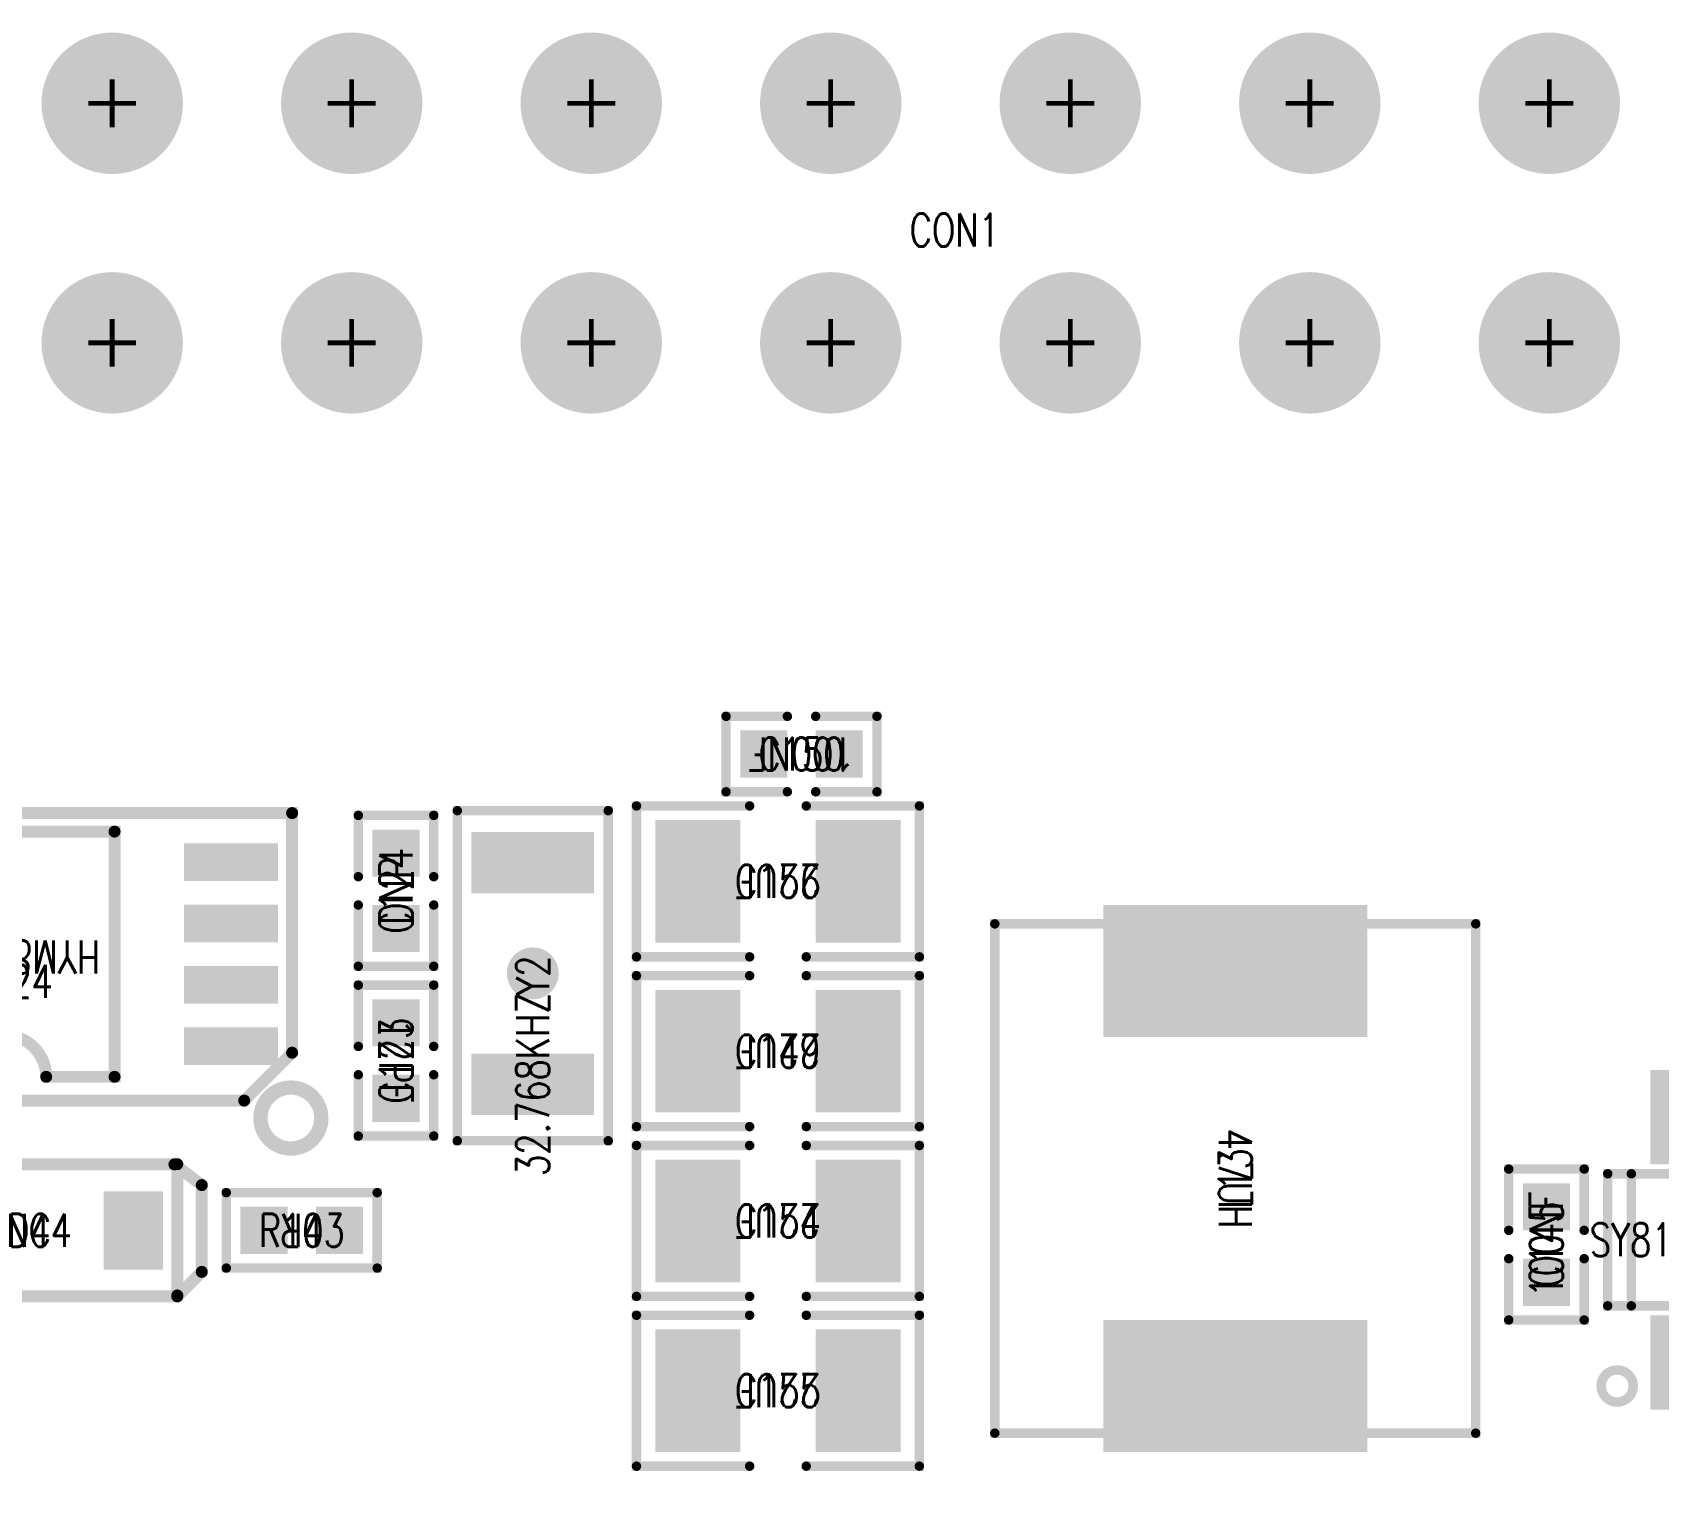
# Model space of a CAD drawing. Extents: x -4 to 157, y -7 to 87.
# Drawn here: x 19.3 to 36.54, y 35.45 to 50.95 of the extents above; entities that cross this region are included whole.
import ezdxf
from ezdxf.enums import TextEntityAlignment as Align

# ---------------------------------------------------------------- set-up
doc = ezdxf.new("R2010")
doc.units = 0
for name, color, linetype in [('ATTRIBUTE_01', 130, 'CONTINUOUS'), ('DRIL_PLTE_THRU_01', 3, 'CONTINUOUS'), ('DRIL_PLTE_THRU_02', 171, 'CONTINUOUS'), ('DRIL_PLTE_THRU_03', 222, 'CONTINUOUS'), ('DRIL_PLTE_THRU_04', 2, 'CONTINUOUS'), ('DRIL_SYMBOL', 254, 'CONTINUOUS'), ('PADS_BOT', 56, 'CONTINUOUS'), ('PADS_INNER', 96, 'CONTINUOUS'), ('PADS_TOP', 96, 'CONTINUOUS'), ('PART_NAME_126', 6, 'CONTINUOUS'), ('PART_TOP_2DLINE_00', 255, 'CONTINUOUS'), ('PART_TOP_2DLINE_01', 255, 'CONTINUOUS'), ('PART_TOP_2DLINE_126', 255, 'CONTINUOUS')]:
    doc.layers.add(name, color=color, linetype=linetype)
doc.styles.add('W0$05', font='simplex', dxfattribs={"width": 0.75})

# ---------------------------------------------------------------- blocks, each defined once
blk = doc.blocks.new('SMOOTH_0$1')
at = {"const_width": 0.05}
blk.add_lwpolyline([(-0.025, 0, 1), (0.025, 0, 1)], format="xyb", close=True, dxfattribs=at)
blk = doc.blocks.new('PART_BODY_TOP_255')
at = {"layer": 'PART_TOP_2DLINE_126', "const_width": 0.1}
for points in [[(-0.15, 0.4), (-0.8, 0.4), (-0.8, -0.4), (-0.15, -0.4)], [(0.15, -0.4), (0.8, -0.4), (0.8, 0.4), (0.15, 0.4)]]:
    blk.add_lwpolyline(points, dxfattribs=at)
at = {"layer": 'PART_TOP_2DLINE_126'}
for p in [(-0.8, 0.4), (-0.15, 0.4), (0.15, 0.4), (0.8, 0.4), (-0.8, -0.4), (-0.15, -0.4), (0.15, -0.4), (0.8, -0.4)]:
    blk.add_blockref('SMOOTH_0$1', p, dxfattribs=at)
blk = doc.blocks.new('DRIL_HOLE_0')
blk.add_lwpolyline([(0, 0, 1), (0, 0, 1)], format="xyb", close=True)
blk = doc.blocks.new('PAD_0')
blk.add_lwpolyline([(0, 0, 1), (0, 0, 1)], format="xyb", close=True)
blk = doc.blocks.new('PAD_11')
at = {"const_width": 0.5}
blk.add_lwpolyline([(-0.25, 0), (0.25, 0)], dxfattribs=at)
blk = doc.blocks.new('STK_TOP_8')
at = {"layer": 'DRIL_PLTE_THRU_01'}
blk.add_blockref('DRIL_HOLE_0', (0, 0), dxfattribs=at)
at = {"layer": 'DRIL_PLTE_THRU_02'}
blk.add_blockref('DRIL_HOLE_0', (0, 0), dxfattribs=at)
at = {"layer": 'DRIL_PLTE_THRU_03'}
blk.add_blockref('DRIL_HOLE_0', (0, 0), dxfattribs=at)
at = {"layer": 'DRIL_PLTE_THRU_04'}
blk.add_blockref('DRIL_HOLE_0', (0, 0), dxfattribs=at)
at = {"layer": 'PADS_BOT'}
blk.add_blockref('PAD_0', (0, 0), dxfattribs=at)
at = {"layer": 'PADS_INNER'}
blk.add_blockref('PAD_0', (0, 0), dxfattribs=at)
at = {"layer": 'PADS_TOP'}
blk.add_blockref('PAD_11', (0, 0), dxfattribs=at)
blk = doc.blocks.new('SYM_TOP_6')
for name, p in [('PART_BODY_TOP_255', (0, 0)), ('STK_TOP_8', (-0.4, 0)), ('STK_TOP_8', (0.4, 0))]:
    blk.add_blockref(name, p)
blk = doc.blocks.new('PART_TOP_17')
blk.add_blockref('SYM_TOP_6', (0, 0))
at = {"layer": 'ATTRIBUTE_01', "style": 'W0$05', "width": 0.75}
blk.add_text('12PF', height=0.35, dxfattribs=at).set_placement((0, 0), align=Align.MIDDLE_CENTER)
at = {"layer": 'PART_NAME_126', "style": 'W0$05', "width": 0.75}
blk.add_text('C123', height=0.35, rotation=180, dxfattribs=at).set_placement((0, 0), align=Align.MIDDLE_CENTER)
blk = doc.blocks.new('PART_TOP_18')
blk.add_blockref('SYM_TOP_6', (0, 0))
at = {"layer": 'ATTRIBUTE_01', "style": 'W0$05', "width": 0.75}
blk.add_text('DNP', height=0.35, dxfattribs=at).set_placement((0, 0), align=Align.MIDDLE_CENTER)
at = {"layer": 'PART_NAME_126', "style": 'W0$05', "width": 0.75}
blk.add_text('C124', height=0.35, dxfattribs=at).set_placement((0, 0), align=Align.MIDDLE_CENTER)
blk = doc.blocks.new('PART_TOP_40')
blk.add_blockref('SYM_TOP_6', (0, 0))
at = {"layer": 'ATTRIBUTE_01', "style": 'W0$05', "width": 0.75}
blk.add_text('100NF', height=0.35, dxfattribs=at).set_placement((0, 0), align=Align.MIDDLE_CENTER)
at = {"layer": 'PART_NAME_126', "style": 'W0$05', "width": 0.75}
blk.add_text('C145', height=0.35, dxfattribs=at).set_placement((0, 0), align=Align.MIDDLE_CENTER)
blk = doc.blocks.new('PART_BODY_TOP_260')
at = {"layer": 'PART_TOP_2DLINE_126', "const_width": 0.1}
for points in [[(-0.3, 0.8), (-1.5, 0.8), (-1.5, -0.8), (-0.3, -0.8)], [(0.3, 0.8), (1.5, 0.8), (1.5, -0.8), (0.3, -0.8)]]:
    blk.add_lwpolyline(points, dxfattribs=at)
at = {"layer": 'PART_TOP_2DLINE_126'}
for p in [(-1.5, 0.8), (-0.3, 0.8), (0.3, 0.8), (1.5, 0.8), (-1.5, -0.8), (-0.3, -0.8), (0.3, -0.8), (1.5, -0.8)]:
    blk.add_blockref('SMOOTH_0$1', p, dxfattribs=at)
blk = doc.blocks.new('PAD_15')
at = {"const_width": 0.9}
blk.add_lwpolyline([(-0.65, 0), (0.65, 0)], dxfattribs=at)
blk = doc.blocks.new('STK_TOP_13')
at = {"layer": 'DRIL_PLTE_THRU_01'}
blk.add_blockref('DRIL_HOLE_0', (0, 0), dxfattribs=at)
at = {"layer": 'DRIL_PLTE_THRU_02'}
blk.add_blockref('DRIL_HOLE_0', (0, 0), dxfattribs=at)
at = {"layer": 'DRIL_PLTE_THRU_03'}
blk.add_blockref('DRIL_HOLE_0', (0, 0), dxfattribs=at)
at = {"layer": 'DRIL_PLTE_THRU_04'}
blk.add_blockref('DRIL_HOLE_0', (0, 0), dxfattribs=at)
at = {"layer": 'PADS_BOT'}
blk.add_blockref('PAD_0', (0, 0), dxfattribs=at)
at = {"layer": 'PADS_INNER'}
blk.add_blockref('PAD_0', (0, 0), dxfattribs=at)
at = {"layer": 'PADS_TOP', "rotation": 90}
blk.add_blockref('PAD_15', (0, 0), dxfattribs=at)
blk = doc.blocks.new('SYM_TOP_11')
for name, p in [('STK_TOP_13', (-0.85, 0)), ('STK_TOP_13', (0.85, 0)), ('PART_BODY_TOP_260', (0, 0))]:
    blk.add_blockref(name, p)
blk = doc.blocks.new('PART_TOP_44')
blk.add_blockref('SYM_TOP_11', (0, 0))
at = {"layer": 'ATTRIBUTE_01', "style": 'W0$05', "width": 0.75}
blk.add_text('22UF', height=0.35, dxfattribs=at).set_placement((0, 0), align=Align.MIDDLE_CENTER)
at = {"layer": 'PART_NAME_126', "style": 'W0$05', "width": 0.75}
blk.add_text('C149', height=0.35, rotation=180, dxfattribs=at).set_placement((0, 0), align=Align.MIDDLE_CENTER)
blk = doc.blocks.new('PART_TOP_45')
blk.add_blockref('SYM_TOP_6', (0, 0))
at = {"layer": 'ATTRIBUTE_01', "style": 'W0$05', "width": 0.75}
blk.add_text('100NF', height=0.35, dxfattribs=at).set_placement((0, 0), align=Align.MIDDLE_CENTER)
at = {"layer": 'PART_NAME_126', "style": 'W0$05', "width": 0.75}
blk.add_text('C150', height=0.35, rotation=180, dxfattribs=at).set_placement((0, 0), align=Align.MIDDLE_CENTER)
blk = doc.blocks.new('PART_TOP_49')
blk.add_blockref('SYM_TOP_11', (0, 0))
at = {"layer": 'ATTRIBUTE_01', "style": 'W0$05', "width": 0.75}
blk.add_text('22UF', height=0.35, dxfattribs=at).set_placement((0, 0), align=Align.MIDDLE_CENTER)
at = {"layer": 'PART_NAME_126', "style": 'W0$05', "width": 0.75}
blk.add_text('C154', height=0.35, rotation=180, dxfattribs=at).set_placement((0, 0), align=Align.MIDDLE_CENTER)
blk = doc.blocks.new('PART_TOP_50')
blk.add_blockref('SYM_TOP_11', (0, 0))
at = {"layer": 'ATTRIBUTE_01', "style": 'W0$05', "width": 0.75}
blk.add_text('22UF', height=0.35, dxfattribs=at).set_placement((0, 0), align=Align.MIDDLE_CENTER)
at = {"layer": 'PART_NAME_126', "style": 'W0$05', "width": 0.75}
blk.add_text('C155', height=0.35, rotation=180, dxfattribs=at).set_placement((0, 0), align=Align.MIDDLE_CENTER)
blk = doc.blocks.new('PART_TOP_51')
blk.add_blockref('SYM_TOP_11', (0, 0))
at = {"layer": 'ATTRIBUTE_01', "style": 'W0$05', "width": 0.75}
blk.add_text('22UF', height=0.35, dxfattribs=at).set_placement((0, 0), align=Align.MIDDLE_CENTER)
at = {"layer": 'PART_NAME_126', "style": 'W0$05', "width": 0.75}
blk.add_text('C156', height=0.35, rotation=180, dxfattribs=at).set_placement((0, 0), align=Align.MIDDLE_CENTER)
blk = doc.blocks.new('DRIL_SYMBOL_0$9')
at = {"layer": 'DRIL_SYMBOL', "const_width": 0.0508}
for points in [[(0, -0.254), (0, 0.254)], [(-0.254, 0), (0.254, 0)]]:
    blk.add_lwpolyline(points, dxfattribs=at)
blk = doc.blocks.new('DRIL_HOLE_0$9')
at = {"const_width": 0.45}
blk.add_lwpolyline([(-0.225, 0, 1), (0.225, 0, 1)], format="xyb", close=True, dxfattribs=at)
blk.add_blockref('DRIL_SYMBOL_0$9', (0, 0))
blk = doc.blocks.new('PAD_3')
at = {"const_width": 0.575004}
blk.add_lwpolyline([(0, -0.287502, 1), (0, 0.287502, 1)], format="xyb", close=True, dxfattribs=at)
blk = doc.blocks.new('PAD_16')
at = {"const_width": 0.75}
blk.add_lwpolyline([(0, -0.375, 1), (0, 0.375, 1)], format="xyb", close=True, dxfattribs=at)
blk = doc.blocks.new('STK_TOP_18')
at = {"layer": 'DRIL_PLTE_THRU_01'}
blk.add_blockref('DRIL_HOLE_0$9', (0, 0), dxfattribs=at)
at = {"layer": 'DRIL_PLTE_THRU_02'}
blk.add_blockref('DRIL_HOLE_0$9', (0, 0), dxfattribs=at)
at = {"layer": 'DRIL_PLTE_THRU_03'}
blk.add_blockref('DRIL_HOLE_0$9', (0, 0), dxfattribs=at)
at = {"layer": 'DRIL_PLTE_THRU_04'}
blk.add_blockref('DRIL_HOLE_0$9', (0, 0), dxfattribs=at)
at = {"layer": 'PADS_BOT'}
blk.add_blockref('PAD_16', (0, 0), dxfattribs=at)
at = {"layer": 'PADS_INNER'}
blk.add_blockref('PAD_3', (0, 0), dxfattribs=at)
at = {"layer": 'PADS_TOP'}
blk.add_blockref('PAD_16', (0, 0), dxfattribs=at)
blk = doc.blocks.new('SYM_TOP_13')
for p in [(15.24, 0), (17.78, 0), (20.32, 0), (22.86, 0), (25.4, 0), (27.94, 0), (30.48, 0), (15.24, -2.54), (17.78, -2.54), (20.32, -2.54), (22.86, -2.54), (25.4, -2.54), (27.94, -2.54), (30.48, -2.54)]:
    blk.add_blockref('STK_TOP_18', p)
blk = doc.blocks.new('PART_TOP_151')
blk.add_blockref('SYM_TOP_13', (0, 0))
at = {"layer": 'PART_NAME_126', "style": 'W0$05', "width": 0.75}
blk.add_text('CON1', height=0.35, dxfattribs=at).set_placement((24.175, -1.34375), align=Align.MIDDLE_CENTER)
blk = doc.blocks.new('SMOOTH_0$127')
at = {"const_width": 0.0635}
blk.add_lwpolyline([(-0.03175, 0, 1), (0.03175, 0, 1)], format="xyb", close=True, dxfattribs=at)
blk = doc.blocks.new('PART_BODY_TOP_267')
at = {"layer": 'PART_TOP_2DLINE_126', "const_width": 0.127}
blk.add_lwpolyline([(1.55, 0.7), (1.84, 0.48), (1.84, -0.44), (1.58001, -0.7), (-1.6, -0.7), (-1.6, 0.7)], close=True, dxfattribs=at)
blk.add_lwpolyline([(1.58, -0.69), (1.58, 0.702)], dxfattribs=at)
at = {"layer": 'PART_TOP_2DLINE_126'}
for p in [(-1.6, 0.7), (1.55, 0.7), (1.58, 0.702), (1.84, 0.48), (1.84, -0.44), (-1.6, -0.7), (1.58, -0.69), (1.58001, -0.7)]:
    blk.add_blockref('SMOOTH_0$127', p, dxfattribs=at)
blk = doc.blocks.new('PAD_21')
at = {"const_width": 0.63}
blk.add_lwpolyline([(-0.415, 0), (0.415, 0)], dxfattribs=at)
blk = doc.blocks.new('STK_TOP_23')
at = {"layer": 'DRIL_PLTE_THRU_01'}
blk.add_blockref('DRIL_HOLE_0', (0, 0), dxfattribs=at)
at = {"layer": 'DRIL_PLTE_THRU_02'}
blk.add_blockref('DRIL_HOLE_0', (0, 0), dxfattribs=at)
at = {"layer": 'DRIL_PLTE_THRU_03'}
blk.add_blockref('DRIL_HOLE_0', (0, 0), dxfattribs=at)
at = {"layer": 'DRIL_PLTE_THRU_04'}
blk.add_blockref('DRIL_HOLE_0', (0, 0), dxfattribs=at)
at = {"layer": 'PADS_BOT'}
blk.add_blockref('PAD_0', (0, 0), dxfattribs=at)
at = {"layer": 'PADS_INNER'}
blk.add_blockref('PAD_0', (0, 0), dxfattribs=at)
at = {"layer": 'PADS_TOP', "rotation": 90}
blk.add_blockref('PAD_21', (0, 0), dxfattribs=at)
blk = doc.blocks.new('SYM_TOP_18')
for name, p in [('PART_BODY_TOP_267', (0, 0)), ('STK_TOP_23', (-1.115, 0)), ('STK_TOP_23', (1.115, 0))]:
    blk.add_blockref(name, p)
blk = doc.blocks.new('PART_TOP_187')
blk.add_blockref('SYM_TOP_18', (0, 0))
at = {"layer": 'ATTRIBUTE_01', "style": 'W0$05', "width": 0.75}
blk.add_text('NC', height=0.35, dxfattribs=at).set_placement((0, 0), align=Align.MIDDLE_CENTER)
at = {"layer": 'PART_NAME_126', "style": 'W0$05', "width": 0.75}
blk.add_text('D44', height=0.35, dxfattribs=at).set_placement((0.12, 0.001), align=Align.MIDDLE_CENTER)
blk = doc.blocks.new('PART_BODY_TOP_285')
at = {"layer": 'PART_TOP_2DLINE_126', "const_width": 0.1}
blk.add_lwpolyline([(-2.7, 2.55), (2.7, 2.55), (2.7, -2.55), (-2.7, -2.55)], close=True, dxfattribs=at)
at = {"layer": 'PART_TOP_2DLINE_126'}
for p in [(-2.7, 2.55), (2.7, 2.55), (-2.7, -2.55), (2.7, -2.55)]:
    blk.add_blockref('SMOOTH_0$1', p, dxfattribs=at)
blk = doc.blocks.new('PAD_61')
at = {"const_width": 1.4}
blk.add_lwpolyline([(-1.4, 0), (1.4, 0)], dxfattribs=at)
blk = doc.blocks.new('STK_TOP_56')
at = {"layer": 'DRIL_PLTE_THRU_01'}
blk.add_blockref('DRIL_HOLE_0', (0, 0), dxfattribs=at)
at = {"layer": 'DRIL_PLTE_THRU_02'}
blk.add_blockref('DRIL_HOLE_0', (0, 0), dxfattribs=at)
at = {"layer": 'DRIL_PLTE_THRU_03'}
blk.add_blockref('DRIL_HOLE_0', (0, 0), dxfattribs=at)
at = {"layer": 'DRIL_PLTE_THRU_04'}
blk.add_blockref('DRIL_HOLE_0', (0, 0), dxfattribs=at)
at = {"layer": 'PADS_BOT'}
blk.add_blockref('PAD_0', (0, 0), dxfattribs=at)
at = {"layer": 'PADS_INNER'}
blk.add_blockref('PAD_0', (0, 0), dxfattribs=at)
at = {"layer": 'PADS_TOP', "rotation": 90}
blk.add_blockref('PAD_61', (0, 0), dxfattribs=at)
blk = doc.blocks.new('SYM_TOP_36')
for name, p in [('PART_BODY_TOP_285', (0, 0)), ('STK_TOP_56', (-2.2, 0)), ('STK_TOP_56', (2.2, 0))]:
    blk.add_blockref(name, p)
blk = doc.blocks.new('PART_TOP_237')
blk.add_blockref('SYM_TOP_36', (0, 0))
at = {"layer": 'ATTRIBUTE_01', "style": 'W0$05', "width": 0.75}
blk.add_text('4.7UH', height=0.35, dxfattribs=at).set_placement((0, 0), align=Align.MIDDLE_CENTER)
at = {"layer": 'PART_NAME_126', "style": 'W0$05', "width": 0.75}
blk.add_text('L13', height=0.35, rotation=180, dxfattribs=at).set_placement((0, 0), align=Align.MIDDLE_CENTER)
blk = doc.blocks.new('PART_BODY_TOP_272')
at = {"layer": 'PART_TOP_2DLINE_126', "const_width": 0.1}
blk.add_lwpolyline([(-0.8, 0.4), (0.8, 0.4), (0.8, -0.4), (-0.8, -0.4)], close=True, dxfattribs=at)
at = {"layer": 'PART_TOP_2DLINE_126'}
for p in [(-0.8, 0.4), (0.8, 0.4), (-0.8, -0.4), (0.8, -0.4)]:
    blk.add_blockref('SMOOTH_0$1', p, dxfattribs=at)
blk = doc.blocks.new('SYM_TOP_23')
for name, p in [('PART_BODY_TOP_272', (0, 0)), ('STK_TOP_8', (-0.4, 0)), ('STK_TOP_8', (0.4, 0))]:
    blk.add_blockref(name, p)
blk = doc.blocks.new('PART_TOP_308')
blk.add_blockref('SYM_TOP_23', (0, 0))
at = {"layer": 'ATTRIBUTE_01', "style": 'W0$05', "width": 0.75}
blk.add_text('0R', height=0.35, dxfattribs=at).set_placement((0, 0), align=Align.MIDDLE_CENTER)
at = {"layer": 'PART_NAME_126', "style": 'W0$05', "width": 0.75}
blk.add_text('R143', height=0.35, rotation=180, dxfattribs=at).set_placement((0, 0), align=Align.MIDDLE_CENTER)
blk = doc.blocks.new('PART_BODY_TOP_305')
at = {"layer": 'PART_TOP_2DLINE_01'}
for points, const_width in [([(-3.358, 1.709, 1), (-2.712, 1.709, 1)], 0.152), ([(-0.44, 1.272, 1), (0.441, 1.272), (1.165, 1.272), (1.165, -1.328), (-1.165, -1.328), (-1.165, 1.272)], 0.127)]:
    blk.add_lwpolyline(points, format="xyb", close=True, dxfattribs=dict(at, const_width=const_width))
at = {"layer": 'PART_TOP_2DLINE_01', "const_width": 0.127}
blk.add_lwpolyline([(3.048, 1.524), (-2.54, 1.524), (-3.048, 1.016), (-3.048, -1.524), (3.048, -1.524)], close=True, dxfattribs=at)
at = {"layer": 'PART_TOP_2DLINE_01'}
for p in [(-2.54, 1.524), (3.048, 1.524), (-1.165, 1.272), (-0.44, 1.272), (0.441, 1.272), (1.165, 1.272), (-3.048, 1.016), (-1.165, -1.328), (1.165, -1.328), (-3.048, -1.524), (3.048, -1.524)]:
    blk.add_blockref('SMOOTH_0$127', p, dxfattribs=at)
blk = doc.blocks.new('PAD_90')
at = {"const_width": 0.4}
blk.add_lwpolyline([(-0.5, 0), (0.5, 0)], dxfattribs=at)
blk = doc.blocks.new('STK_TOP_87')
at = {"layer": 'DRIL_PLTE_THRU_01'}
blk.add_blockref('DRIL_HOLE_0', (0, 0), dxfattribs=at)
at = {"layer": 'DRIL_PLTE_THRU_02'}
blk.add_blockref('DRIL_HOLE_0', (0, 0), dxfattribs=at)
at = {"layer": 'DRIL_PLTE_THRU_03'}
blk.add_blockref('DRIL_HOLE_0', (0, 0), dxfattribs=at)
at = {"layer": 'DRIL_PLTE_THRU_04'}
blk.add_blockref('DRIL_HOLE_0', (0, 0), dxfattribs=at)
at = {"layer": 'PADS_BOT'}
blk.add_blockref('PAD_0', (0, 0), dxfattribs=at)
at = {"layer": 'PADS_INNER'}
blk.add_blockref('PAD_0', (0, 0), dxfattribs=at)
at = {"layer": 'PADS_TOP'}
blk.add_blockref('PAD_90', (0, 0), dxfattribs=at)
blk = doc.blocks.new('SYM_TOP_56')
for name, p in [('PART_BODY_TOP_305', (0, 0)), ('STK_TOP_87', (-2.4, 0.947)), ('STK_TOP_87', (2.4, 0.947)), ('STK_TOP_87', (-2.4, 0.297)), ('STK_TOP_87', (2.4, 0.297)), ('STK_TOP_87', (-2.4, -0.353)), ('STK_TOP_87', (2.4, -0.353)), ('STK_TOP_87', (-2.4, -1.003)), ('STK_TOP_87', (2.4, -1.003))]:
    blk.add_blockref(name, p)
blk = doc.blocks.new('PART_TOP_477')
blk.add_blockref('SYM_TOP_56', (0, 0))
at = {"layer": 'ATTRIBUTE_01', "style": 'W0$05', "width": 0.75}
blk.add_text('HYM8563TS', height=0.35, dxfattribs=at).set_placement((0, 0), align=Align.MIDDLE_CENTER)
at = {"layer": 'PART_NAME_126', "style": 'W0$05', "width": 0.75}
blk.add_text('U24', height=0.35, rotation=180, dxfattribs=at).set_placement((-0.161298, 0.260484), align=Align.MIDDLE_CENTER)
blk = doc.blocks.new('PART_BODY_TOP_309')
at = {"layer": 'PART_TOP_2DLINE_00', "const_width": 0.1}
blk.add_lwpolyline([(-1.75, -0.7), (1.75, -0.7), (1.75, 0.7), (-1.75, 0.7)], close=True, dxfattribs=at)
blk.add_lwpolyline([(-1.5, 0.7), (-1.5, -0.7)], dxfattribs=at)
blk.add_lwpolyline([(-1.82, -1.55, 1), (-1.48, -1.55, 1)], format="xyb", close=True, dxfattribs=at)
at = {"layer": 'PART_TOP_2DLINE_00'}
for p in [(-1.75, 0.7), (-1.5, 0.7), (1.75, 0.7), (-1.75, -0.7), (-1.5, -0.7), (1.75, -0.7)]:
    blk.add_blockref('SMOOTH_0$1', p, dxfattribs=at)
blk = doc.blocks.new('PAD_94')
at = {"const_width": 0.7}
blk.add_lwpolyline([(-0.5, 0), (0.5, 0)], dxfattribs=at)
blk = doc.blocks.new('STK_TOP_93')
at = {"layer": 'DRIL_PLTE_THRU_01'}
blk.add_blockref('DRIL_HOLE_0', (0, 0), dxfattribs=at)
at = {"layer": 'DRIL_PLTE_THRU_02'}
blk.add_blockref('DRIL_HOLE_0', (0, 0), dxfattribs=at)
at = {"layer": 'DRIL_PLTE_THRU_03'}
blk.add_blockref('DRIL_HOLE_0', (0, 0), dxfattribs=at)
at = {"layer": 'DRIL_PLTE_THRU_04'}
blk.add_blockref('DRIL_HOLE_0', (0, 0), dxfattribs=at)
at = {"layer": 'PADS_BOT'}
blk.add_blockref('PAD_0', (0, 0), dxfattribs=at)
at = {"layer": 'PADS_INNER'}
blk.add_blockref('PAD_0', (0, 0), dxfattribs=at)
at = {"layer": 'PADS_TOP', "rotation": 90}
blk.add_blockref('PAD_94', (0, 0), dxfattribs=at)
blk = doc.blocks.new('SYM_TOP_60')
for name, p in [('STK_TOP_93', (-0.95, 1.3)), ('STK_TOP_93', (0, 1.3)), ('STK_TOP_93', (0.95, 1.3)), ('PART_BODY_TOP_309', (0, 0)), ('STK_TOP_93', (-0.95, -1.3)), ('STK_TOP_93', (0, -1.3)), ('STK_TOP_93', (0.95, -1.3))]:
    blk.add_blockref(name, p)
blk = doc.blocks.new('PART_TOP_480')
blk.add_blockref('SYM_TOP_60', (0, 0))
at = {"layer": 'ATTRIBUTE_01', "style": 'W0$05', "width": 0.75}
blk.add_text('SY8113B/SM8103ADC', height=0.35, dxfattribs=at).set_placement((0, 0), align=Align.MIDDLE_CENTER)
at = {"layer": 'PART_NAME_126', "style": 'W0$05', "width": 0.75}
blk.add_text('U29', height=0.35, dxfattribs=at).set_placement((-0.035, 0), align=Align.MIDDLE_CENTER)
blk = doc.blocks.new('PART_BODY_TOP_311')
at = {"layer": 'PART_TOP_2DLINE_126', "const_width": 0.1}
blk.add_lwpolyline([(-0.6, 0.8), (2.9, 0.8), (2.9, -0.8), (-0.6, -0.8)], close=True, dxfattribs=at)
at = {"layer": 'PART_TOP_2DLINE_126'}
for p in [(-0.6, 0.8), (2.9, 0.8), (-0.6, -0.8), (2.9, -0.8)]:
    blk.add_blockref('SMOOTH_0$1', p, dxfattribs=at)
blk = doc.blocks.new('PAD_95')
at = {"const_width": 0.65}
blk.add_lwpolyline([(-0.65, 0), (0.65, 0)], dxfattribs=at)
blk = doc.blocks.new('STK_TOP_95')
at = {"layer": 'DRIL_PLTE_THRU_01'}
blk.add_blockref('DRIL_HOLE_0', (0, 0), dxfattribs=at)
at = {"layer": 'DRIL_PLTE_THRU_02'}
blk.add_blockref('DRIL_HOLE_0', (0, 0), dxfattribs=at)
at = {"layer": 'DRIL_PLTE_THRU_03'}
blk.add_blockref('DRIL_HOLE_0', (0, 0), dxfattribs=at)
at = {"layer": 'DRIL_PLTE_THRU_04'}
blk.add_blockref('DRIL_HOLE_0', (0, 0), dxfattribs=at)
at = {"layer": 'PADS_BOT'}
blk.add_blockref('PAD_0', (0, 0), dxfattribs=at)
at = {"layer": 'PADS_INNER'}
blk.add_blockref('PAD_0', (0, 0), dxfattribs=at)
at = {"layer": 'PADS_TOP', "rotation": 90}
blk.add_blockref('PAD_95', (0, 0), dxfattribs=at)
blk = doc.blocks.new('PAD_96')
at = {"const_width": 0.275}
blk.add_lwpolyline([(0, -0.1375, 1), (0, 0.1375, 1)], format="xyb", close=True, dxfattribs=at)
blk = doc.blocks.new('STK_TOP_96')
at = {"layer": 'DRIL_PLTE_THRU_01'}
blk.add_blockref('DRIL_HOLE_0', (0, 0), dxfattribs=at)
at = {"layer": 'DRIL_PLTE_THRU_02'}
blk.add_blockref('DRIL_HOLE_0', (0, 0), dxfattribs=at)
at = {"layer": 'DRIL_PLTE_THRU_03'}
blk.add_blockref('DRIL_HOLE_0', (0, 0), dxfattribs=at)
at = {"layer": 'DRIL_PLTE_THRU_04'}
blk.add_blockref('DRIL_HOLE_0', (0, 0), dxfattribs=at)
at = {"layer": 'PADS_BOT'}
blk.add_blockref('PAD_0', (0, 0), dxfattribs=at)
at = {"layer": 'PADS_INNER'}
blk.add_blockref('PAD_0', (0, 0), dxfattribs=at)
at = {"layer": 'PADS_TOP'}
blk.add_blockref('PAD_96', (0, 0), dxfattribs=at)
blk = doc.blocks.new('SYM_TOP_62')
for name, p in [('STK_TOP_95', (0, 0)), ('STK_TOP_95', (2.35, 0)), ('PART_BODY_TOP_311', (0, 0)), ('STK_TOP_96', (1.175, 0))]:
    blk.add_blockref(name, p)
blk = doc.blocks.new('PART_TOP_491')
blk.add_blockref('SYM_TOP_62', (0, 0))
at = {"layer": 'ATTRIBUTE_01', "style": 'W0$05', "width": 0.75}
blk.add_text('32.768KHZ', height=0.35, dxfattribs=at).set_placement((0, 0), align=Align.MIDDLE_CENTER)
at = {"layer": 'PART_NAME_126', "style": 'W0$05', "width": 0.75}
blk.add_text('Y2', height=0.35, dxfattribs=at).set_placement((1.15, 0), align=Align.MIDDLE_CENTER)

msp = doc.modelspace()

# ---------------------------------------------------------------- block references
for name, p in [('PART_TOP_151', (4.9, 50.2)), ('PART_TOP_480', (37.75, 38.15)), ('PART_TOP_187', (19.25, 38.25))]:
    msp.add_blockref(name, p)
for name, p, rotation in [('PART_TOP_45', (27.45, 43.3), 180), ('PART_TOP_51', (27.2, 41.95), 180), ('PART_TOP_477', (19, 41.15), 180), ('PART_TOP_18', (23.15, 41.85), 90), ('PART_TOP_491', (24.6, 39.8), 90), ('PART_TOP_237', (32.05, 38.8), 270), ('PART_TOP_44', (27.2, 40.15), 180), ('PART_TOP_17', (23.15, 40.05), 270), ('PART_TOP_49', (27.2, 38.35), 180), ('PART_TOP_40', (35.35, 38.1), 90), ('PART_TOP_308', (22.15, 38.25), 180), ('PART_TOP_50', (27.2, 36.55), 180)]:
    msp.add_blockref(name, p, dxfattribs=dict(rotation=rotation))

doc.saveas('drawing.dxf')
